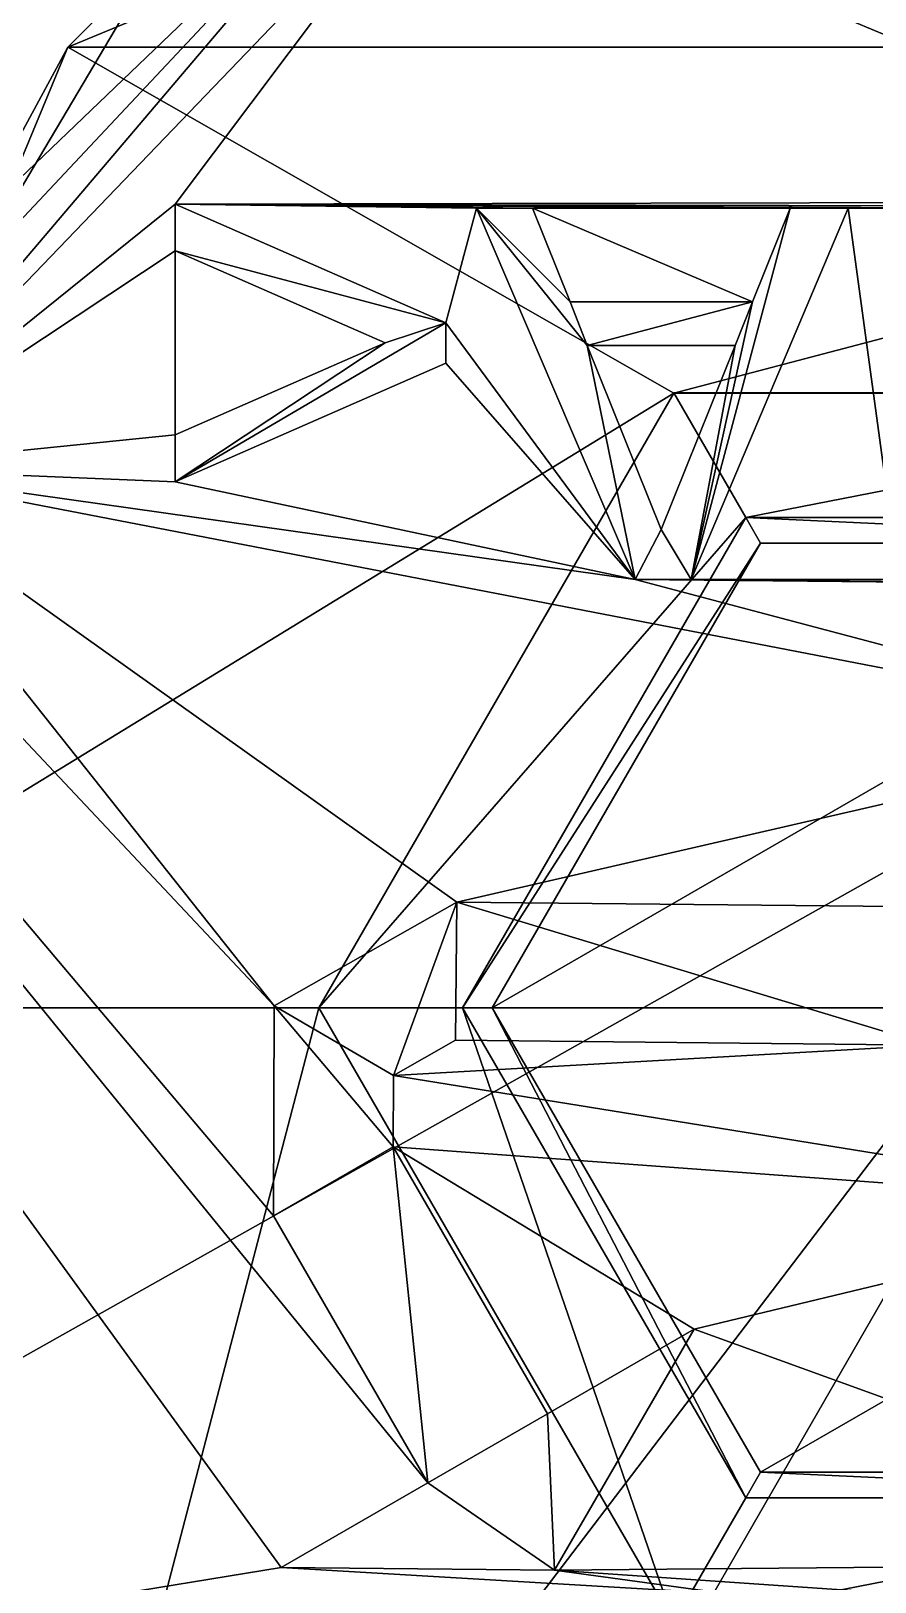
# Model space of a CAD drawing. Header units: millimetres. Extents: x -228 to 228, y -204 to 237.
# Drawn here: x -37.326 to -35.782, y 68.963 to 71.803 of the extents above; entities that cross this region are included whole.
import ezdxf

# ---------------------------------------------------------------- set-up
doc = ezdxf.new("R2010")
doc.units = ezdxf.units.MM
doc.header["$LTSCALE"] = 127.314815
for name, color, linetype in [('3522', 7, 'CONTINUOUS'), ('3730', 7, 'CONTINUOUS'), ('3752', 7, 'CONTINUOUS'), ('3753', 7, 'CONTINUOUS'), ('3760', 7, 'CONTINUOUS'), ('3761', 7, 'CONTINUOUS'), ('3762', 7, 'CONTINUOUS'), ('3763', 7, 'CONTINUOUS'), ('3764', 7, 'CONTINUOUS'), ('3765', 7, 'CONTINUOUS'), ('3857', 7, 'CONTINUOUS'), ('3869', 7, 'CONTINUOUS'), ('3874', 7, 'CONTINUOUS'), ('3885', 7, 'CONTINUOUS'), ('3886', 7, 'CONTINUOUS'), ('3893', 7, 'CONTINUOUS'), ('3916', 7, 'CONTINUOUS'), ('3917', 7, 'CONTINUOUS'), ('3918', 7, 'CONTINUOUS'), ('3919', 7, 'CONTINUOUS'), ('3920', 7, 'CONTINUOUS'), ('3921', 7, 'CONTINUOUS'), ('3922', 7, 'CONTINUOUS'), ('3923', 7, 'CONTINUOUS'), ('3925', 7, 'CONTINUOUS'), ('3926', 7, 'CONTINUOUS'), ('3927', 7, 'CONTINUOUS'), ('3928', 7, 'CONTINUOUS'), ('3929', 7, 'CONTINUOUS'), ('3930', 7, 'CONTINUOUS'), ('3931', 7, 'CONTINUOUS'), ('3932', 7, 'CONTINUOUS'), ('3933', 7, 'CONTINUOUS'), ('3934', 7, 'CONTINUOUS'), ('3935', 7, 'CONTINUOUS'), ('3936', 7, 'CONTINUOUS'), ('3937', 7, 'CONTINUOUS'), ('3938', 7, 'CONTINUOUS'), ('3939', 7, 'CONTINUOUS'), ('3940', 7, 'CONTINUOUS'), ('3941', 7, 'CONTINUOUS'), ('3942', 7, 'CONTINUOUS'), ('3943', 7, 'CONTINUOUS'), ('3944', 7, 'CONTINUOUS'), ('4336', 7, 'CONTINUOUS'), ('4337', 7, 'CONTINUOUS')]:
    doc.layers.add(name, color=color, linetype=linetype)

msp = doc.modelspace()

# ---------------------------------------------------------------- linework, layer by layer
at = {"layer": '3522', "color": 5, "linetype": 'Continuous'}
for points in [[(-65.7609, 65.7609, 1035.99), (-46.4997, 80.5405, 1035.99), (-30.7, 76.1762, 1035.99), (-65.7609, 65.7609, 1035.99)], [(-65.7609, 65.7609, 1035.99), (-30.7, 76.1762, 1035.99), (-30, 75.9886, 1035.99), (-65.7609, 65.7609, 1035.99)], [(-65.7609, 65.7609, 1035.99), (-30, 75.9886, 1035.99), (-24.7553, 61.1815, 1035.99), (-65.7609, 65.7609, 1035.99)]]:
    msp.add_3dface(points, dxfattribs=at)
at = {"layer": '3730', "color": 31, "linetype": 'Continuous', "true_color": 0xffba87}
msp.add_3dface([(-37.9552, 70.4853, 1080.49), (-37.0926, 71.9414, 1080.49), (-37.4363, 73.8331, 1080.49), (-37.9552, 70.4853, 1080.49)], dxfattribs=at)
at = {"layer": '3752', "color": 31, "linetype": 'Continuous', "true_color": 0xffba87}
for points in [[(-35.5, 72.5021, 1081.19), (-37.2591, 71.7734, 1081.19), (-33.7409, 71.7734, 1081.19), (-35.5, 72.5021, 1081.19)], [(-37.2591, 71.7734, 1081.19), (-37.9878, 70.0143, 1081.19), (-36.1501, 71.14, 1081.19), (-37.2591, 71.7734, 1081.19)], [(-33.7409, 71.7734, 1081.19), (-37.2591, 71.7734, 1081.19), (-36.1501, 71.14, 1081.19), (-33.7409, 71.7734, 1081.19)], [(-34.8499, 71.14, 1081.19), (-33.7409, 71.7734, 1081.19), (-36.1501, 71.14, 1081.19), (-34.8499, 71.14, 1081.19)], [(-37.9878, 70.0143, 1081.19), (-36.8, 70.0143, 1081.19), (-36.1501, 71.14, 1081.19), (-37.9878, 70.0143, 1081.19)], [(-37.9878, 70.0143, 1081.19), (-37.2591, 68.2552, 1081.19), (-36.8, 70.0143, 1081.19), (-37.9878, 70.0143, 1081.19)], [(-36.8, 70.0143, 1081.19), (-37.2591, 68.2552, 1081.19), (-36.1501, 68.8885, 1081.19), (-36.8, 70.0143, 1081.19)]]:
    msp.add_3dface(points, dxfattribs=at)
at = {"layer": '3753', "color": 31, "linetype": 'Continuous', "true_color": 0xffba87}
for points in [[(-35.5406, 75.7146, 1073.49), (-33.3461, 71.0215, 1073.49), (-35.9726, 75.5103, 1073.49), (-35.5406, 75.7146, 1073.49)], [(-35.9726, 75.5103, 1073.49), (-33.3461, 71.0215, 1073.49), (-36.4034, 75.3036, 1073.49), (-35.9726, 75.5103, 1073.49)], [(-33.3461, 71.0215, 1073.49), (-35.0189, 72.3429, 1073.49), (-36.4034, 75.3036, 1073.49), (-33.3461, 71.0215, 1073.49)], [(-40.0744, 73.4158, 1073.49), (-37.6628, 71.0024, 1073.49), (-36.8817, 70.0179, 1073.49), (-40.0744, 73.4158, 1073.49)], [(-37.5855, 68.872, 1073.49), (-40.0744, 73.4158, 1073.49), (-36.8686, 68.9894, 1073.49), (-37.5855, 68.872, 1073.49)], [(-36.8686, 68.9894, 1073.49), (-40.0744, 73.4158, 1073.49), (-36.6004, 69.1443, 1073.49), (-36.8686, 68.9894, 1073.49)], [(-36.6004, 69.1443, 1073.49), (-40.0744, 73.4158, 1073.49), (-36.8827, 69.6332, 1073.49), (-36.6004, 69.1443, 1073.49)], [(-36.8827, 69.6332, 1073.49), (-40.0744, 73.4158, 1073.49), (-36.8817, 70.0179, 1073.49), (-36.8827, 69.6332, 1073.49)], [(-36.5753, 72.1351, 1073.49), (-35.0189, 72.3429, 1073.49), (-34.1974, 71.4861, 1073.49), (-36.5753, 72.1351, 1073.49)], [(-37.6628, 71.0024, 1073.49), (-36.5753, 72.1351, 1073.49), (-37.0626, 71.4861, 1073.49), (-37.6628, 71.0024, 1073.49)], [(-37.0626, 71.4861, 1073.49), (-36.5753, 72.1351, 1073.49), (-35.0313, 71.49, 1073.49), (-37.0626, 71.4861, 1073.49)], [(-35.0313, 71.49, 1073.49), (-36.5753, 72.1351, 1073.49), (-34.1974, 71.4861, 1073.49), (-35.0313, 71.49, 1073.49)], [(-37.6628, 71.0024, 1073.49), (-37.0626, 71.4861, 1073.49), (-37.0626, 71.4004, 1073.49), (-37.6628, 71.0024, 1073.49)], [(-35.0976, 71.4818, 1073.49), (-37.0626, 71.4861, 1073.49), (-35.0313, 71.49, 1073.49), (-35.0976, 71.4818, 1073.49)], [(-36.5677, 71.2688, 1073.49), (-37.0626, 71.4861, 1073.49), (-36.5112, 71.4783, 1073.49), (-36.5677, 71.2688, 1073.49)], [(-36.5112, 71.4783, 1073.49), (-37.0626, 71.4861, 1073.49), (-36.4089, 71.4783, 1073.49), (-36.5112, 71.4783, 1073.49)], [(-36.4089, 71.4783, 1073.49), (-37.0626, 71.4861, 1073.49), (-35.9374, 71.4783, 1073.49), (-36.4089, 71.4783, 1073.49)], [(-35.9374, 71.4783, 1073.49), (-37.0626, 71.4861, 1073.49), (-35.8312, 71.4783, 1073.49), (-35.9374, 71.4783, 1073.49)], [(-35.8312, 71.4783, 1073.49), (-37.0626, 71.4861, 1073.49), (-35.7386, 71.4783, 1073.49), (-35.8312, 71.4783, 1073.49)], [(-35.7386, 71.4783, 1073.49), (-37.0626, 71.4861, 1073.49), (-35.5574, 71.4783, 1073.49), (-35.7386, 71.4783, 1073.49)], [(-35.5574, 71.4783, 1073.49), (-37.0626, 71.4861, 1073.49), (-35.0976, 71.4818, 1073.49), (-35.5574, 71.4783, 1073.49)], [(-36.5677, 71.2688, 1073.49), (-36.5112, 71.4783, 1073.49), (-36.2209, 70.7983, 1073.49), (-36.5677, 71.2688, 1073.49)], [(-36.3397, 71.3068, 1073.49), (-36.4089, 71.4783, 1073.49), (-36.0065, 71.3068, 1073.49), (-36.3397, 71.3068, 1073.49)], [(-36.0065, 71.3068, 1073.49), (-36.4089, 71.4783, 1073.49), (-35.9374, 71.4783, 1073.49), (-36.0065, 71.3068, 1073.49)], [(-36.1186, 70.7983, 1073.49), (-35.8312, 71.4783, 1073.49), (-35.7386, 70.7983, 1073.49), (-36.1186, 70.7983, 1073.49)], [(-35.8312, 71.4783, 1073.49), (-35.7386, 71.4783, 1073.49), (-35.7386, 70.7983, 1073.49), (-35.8312, 71.4783, 1073.49)], [(-37.0626, 71.0633, 1073.49), (-37.6628, 71.0024, 1073.49), (-37.0626, 71.4004, 1073.49), (-37.0626, 71.0633, 1073.49)], [(-36.6787, 71.2318, 1073.49), (-37.0626, 71.0633, 1073.49), (-37.0626, 71.4004, 1073.49), (-36.6787, 71.2318, 1073.49)], [(-36.5677, 71.1948, 1073.49), (-36.5677, 71.2688, 1073.49), (-36.2209, 70.7983, 1073.49), (-36.5677, 71.1948, 1073.49)], [(-36.3085, 71.2269, 1073.49), (-36.0377, 71.2269, 1073.49), (-36.1731, 70.8899, 1073.49), (-36.3085, 71.2269, 1073.49)], [(-37.0626, 70.9775, 1073.49), (-36.5677, 71.1948, 1073.49), (-36.2209, 70.7983, 1073.49), (-37.0626, 70.9775, 1073.49)], [(-37.0626, 70.9775, 1073.49), (-37.6628, 71.0024, 1073.49), (-37.0626, 71.0633, 1073.49), (-37.0626, 70.9775, 1073.49)], [(-37.6628, 71.0024, 1073.49), (-35.18, 70.5224, 1073.49), (-36.547, 70.2077, 1073.49), (-37.6628, 71.0024, 1073.49)], [(-35.18, 70.5224, 1073.49), (-37.6628, 71.0024, 1073.49), (-36.2209, 70.7983, 1073.49), (-35.18, 70.5224, 1073.49)], [(-36.8817, 70.0179, 1073.49), (-37.6628, 71.0024, 1073.49), (-36.547, 70.2077, 1073.49), (-36.8817, 70.0179, 1073.49)], [(-37.6628, 71.0024, 1073.49), (-37.0626, 70.9775, 1073.49), (-36.2209, 70.7983, 1073.49), (-37.6628, 71.0024, 1073.49)], [(-35.18, 70.5224, 1073.49), (-36.2209, 70.7983, 1073.49), (-34.9602, 70.7866, 1073.49), (-35.18, 70.5224, 1073.49)], [(-36.2209, 70.7983, 1073.49), (-36.1186, 70.7983, 1073.49), (-34.9602, 70.7866, 1073.49), (-36.2209, 70.7983, 1073.49)], [(-36.1186, 70.7983, 1073.49), (-35.7386, 70.7983, 1073.49), (-34.9602, 70.7866, 1073.49), (-36.1186, 70.7983, 1073.49)], [(-36.547, 70.2077, 1073.49), (-35.18, 70.5224, 1073.49), (-35.68, 70.1988, 1073.49), (-36.547, 70.2077, 1073.49)], [(-36.5496, 69.9547, 1073.49), (-35.6826, 69.9458, 1073.49), (-36.6632, 69.8903, 1073.49), (-36.5496, 69.9547, 1073.49)], [(-35.6826, 69.9458, 1073.49), (-35.18, 69.65, 1073.49), (-36.6632, 69.8903, 1073.49), (-35.6826, 69.9458, 1073.49)], [(-35.18, 69.65, 1073.49), (-36.6636, 69.7597, 1073.49), (-36.6632, 69.8903, 1073.49), (-35.18, 69.65, 1073.49)], [(-36.6636, 69.7597, 1073.49), (-35.18, 69.65, 1073.49), (-36.1131, 69.4256, 1073.49), (-36.6636, 69.7597, 1073.49)], [(-36.3813, 69.2708, 1073.49), (-36.6636, 69.7597, 1073.49), (-36.1131, 69.4256, 1073.49), (-36.3813, 69.2708, 1073.49)], [(-35.18, 69.65, 1073.49), (-34.9308, 68.9971, 1073.49), (-36.1131, 69.4256, 1073.49), (-35.18, 69.65, 1073.49)], [(-36.1131, 69.4256, 1073.49), (-34.9308, 68.9971, 1073.49), (-36.3686, 68.9843, 1073.49), (-36.1131, 69.4256, 1073.49)], [(-34.9308, 68.9971, 1073.49), (-34.7124, 68.8706, 1073.49), (-36.3686, 68.9843, 1073.49), (-34.9308, 68.9971, 1073.49)], [(-36.0523, 68.941, 1073.49), (-37.5855, 68.872, 1073.49), (-36.8686, 68.9894, 1073.49), (-36.0523, 68.941, 1073.49)], [(-36.3686, 68.9843, 1073.49), (-36.0523, 68.941, 1073.49), (-36.8686, 68.9894, 1073.49), (-36.3686, 68.9843, 1073.49)], [(-34.7124, 68.8706, 1073.49), (-36.0523, 68.941, 1073.49), (-36.3686, 68.9843, 1073.49), (-34.7124, 68.8706, 1073.49)]]:
    msp.add_3dface(points, dxfattribs=at)
at = {"layer": '3760', "color": 31, "linetype": 'Continuous', "true_color": 0xffba87}
for points in [[(-35.9914, 70.8651, 1074.19), (-36.4825, 70.0143, 1074.19), (-35.0086, 70.8651, 1074.19), (-35.9914, 70.8651, 1074.19)], [(-35.0086, 70.8651, 1074.19), (-36.4825, 70.0143, 1074.19), (-34.5175, 70.0143, 1074.19), (-35.0086, 70.8651, 1074.19)], [(-34.5175, 70.0143, 1074.19), (-36.4825, 70.0143, 1074.19), (-35.9914, 69.1635, 1074.19), (-34.5175, 70.0143, 1074.19)], [(-35.0086, 69.1635, 1074.19), (-34.5175, 70.0143, 1074.19), (-35.9914, 69.1635, 1074.19), (-35.0086, 69.1635, 1074.19)]]:
    msp.add_3dface(points, dxfattribs=at)
at = {"layer": '3761', "color": 31, "linetype": 'Continuous', "true_color": 0xffba87}
for points in [[(-36.5367, 70.0143, 1080.39), (-35.9914, 70.8651, 1074.19), (-36.0182, 70.9121, 1080.39), (-36.5367, 70.0143, 1080.39)], [(-35.9914, 70.8651, 1074.19), (-35.0086, 70.8651, 1074.19), (-36.0182, 70.9121, 1080.39), (-35.9914, 70.8651, 1074.19)], [(-36.0182, 70.9121, 1080.39), (-35.0086, 70.8651, 1074.19), (-34.9818, 70.9121, 1080.39), (-36.0182, 70.9121, 1080.39)], [(-36.4825, 70.0143, 1074.19), (-35.9914, 70.8651, 1074.19), (-36.5367, 70.0143, 1080.39), (-36.4825, 70.0143, 1074.19)]]:
    msp.add_3dface(points, dxfattribs=at)
at = {"layer": '3762', "color": 31, "linetype": 'Continuous', "true_color": 0xffba87}
for points in [[(-36.8, 70.0143, 1080.39), (-36.0182, 70.9121, 1080.39), (-36.15, 71.1401, 1080.39), (-36.8, 70.0143, 1080.39)], [(-36.15, 71.1401, 1080.39), (-36.0182, 70.9121, 1080.39), (-34.85, 71.1401, 1080.39), (-36.15, 71.1401, 1080.39)], [(-36.0182, 70.9121, 1080.39), (-34.9818, 70.9121, 1080.39), (-34.85, 71.1401, 1080.39), (-36.0182, 70.9121, 1080.39)], [(-36.5367, 70.0143, 1080.39), (-36.0182, 70.9121, 1080.39), (-36.8, 70.0143, 1080.39), (-36.5367, 70.0143, 1080.39)], [(-36.5367, 70.0143, 1080.39), (-36.8, 70.0143, 1080.39), (-36.15, 68.8885, 1080.39), (-36.5367, 70.0143, 1080.39)], [(-36.5367, 70.0143, 1080.39), (-36.15, 68.8885, 1080.39), (-36.0182, 69.1165, 1080.39), (-36.5367, 70.0143, 1080.39)], [(-36.15, 68.8885, 1080.39), (-34.85, 68.8885, 1080.39), (-34.9818, 69.1165, 1080.39), (-36.15, 68.8885, 1080.39)], [(-36.0182, 69.1165, 1080.39), (-36.15, 68.8885, 1080.39), (-34.9818, 69.1165, 1080.39), (-36.0182, 69.1165, 1080.39)]]:
    msp.add_3dface(points, dxfattribs=at)
at = {"layer": '3763', "color": 31, "linetype": 'Continuous', "true_color": 0xffba87}
for points in [[(-36.1501, 71.14, 1081.19), (-36.8, 70.0143, 1081.19), (-36.15, 71.1401, 1080.39), (-36.1501, 71.14, 1081.19)], [(-36.8, 70.0143, 1081.19), (-36.8, 70.0143, 1080.39), (-36.15, 71.1401, 1080.39), (-36.8, 70.0143, 1081.19)], [(-34.8499, 71.14, 1081.19), (-36.1501, 71.14, 1081.19), (-34.85, 71.1401, 1080.39), (-34.8499, 71.14, 1081.19)], [(-36.1501, 71.14, 1081.19), (-36.15, 71.1401, 1080.39), (-34.85, 71.1401, 1080.39), (-36.1501, 71.14, 1081.19)]]:
    msp.add_3dface(points, dxfattribs=at)
at = {"layer": '3764', "color": 31, "linetype": 'Continuous', "true_color": 0xffba87}
for points in [[(-36.4825, 70.0143, 1074.19), (-36.5367, 70.0143, 1080.39), (-36.0182, 69.1165, 1080.39), (-36.4825, 70.0143, 1074.19)], [(-35.9914, 69.1635, 1074.19), (-36.4825, 70.0143, 1074.19), (-36.0182, 69.1165, 1080.39), (-35.9914, 69.1635, 1074.19)], [(-35.9914, 69.1635, 1074.19), (-36.0182, 69.1165, 1080.39), (-34.9818, 69.1165, 1080.39), (-35.9914, 69.1635, 1074.19)], [(-35.0086, 69.1635, 1074.19), (-35.9914, 69.1635, 1074.19), (-34.9818, 69.1165, 1080.39), (-35.0086, 69.1635, 1074.19)]]:
    msp.add_3dface(points, dxfattribs=at)
at = {"layer": '3765', "color": 31, "linetype": 'Continuous', "true_color": 0xffba87}
for points in [[(-36.8, 70.0143, 1081.19), (-36.1501, 68.8885, 1081.19), (-36.8, 70.0143, 1080.39), (-36.8, 70.0143, 1081.19)], [(-36.8, 70.0143, 1080.39), (-36.1501, 68.8885, 1081.19), (-36.15, 68.8885, 1080.39), (-36.8, 70.0143, 1080.39)]]:
    msp.add_3dface(points, dxfattribs=at)
at = {"layer": '3857', "color": 31, "linetype": 'Continuous', "true_color": 0xffba87}
msp.add_3dface([(-36.6226, 72.2284, 1079.49), (-37.6663, 71.2268, 1079.49), (-38.8826, 73.4472, 1079.49), (-36.6226, 72.2284, 1079.49)], dxfattribs=at)
at = {"layer": '3869', "color": 31, "linetype": 'Continuous', "true_color": 0xffba87}
for points in [[(-43.6476, 72.0787, 1081.49), (-42.8536, 70.8468, 1081.49), (-22.6583, 81.1607, 1081.49), (-43.6476, 72.0787, 1081.49)], [(-42.8536, 70.8468, 1081.49), (-22.2446, 79.7551, 1081.49), (-22.6583, 81.1607, 1081.49), (-42.8536, 70.8468, 1081.49)]]:
    msp.add_3dface(points, dxfattribs=at)
at = {"layer": '3874', "color": 31, "linetype": 'Continuous', "true_color": 0xffba87}
for points in [[(-22.2446, 79.7551, 1081.49), (-42.8536, 70.8468, 1081.49), (-23.7991, 79.2868, 1080.49), (-22.2446, 79.7551, 1081.49)], [(-42.8536, 70.8468, 1081.49), (-35.0659, 74.9879, 1080.49), (-23.7991, 79.2868, 1080.49), (-42.8536, 70.8468, 1081.49)], [(-37.4363, 73.8331, 1080.49), (-35.0659, 74.9879, 1080.49), (-42.8536, 70.8468, 1081.49), (-37.4363, 73.8331, 1080.49)]]:
    msp.add_3dface(points, dxfattribs=at)
at = {"layer": '3885', "color": 31, "linetype": 'Continuous', "true_color": 0xffba87}
for points in [[(-37.2591, 71.7734, 1081.19), (-35.5, 72.5021, 1081.19), (-37.0926, 71.9414, 1080.49), (-37.2591, 71.7734, 1081.19)], [(-37.2591, 71.7734, 1081.19), (-37.0926, 71.9414, 1080.49), (-37.9552, 70.4853, 1080.49), (-37.2591, 71.7734, 1081.19)], [(-37.9878, 70.0143, 1081.19), (-37.2591, 71.7734, 1081.19), (-37.9552, 70.4853, 1080.49), (-37.9878, 70.0143, 1081.19)], [(-37.6926, 68.8133, 1080.49), (-37.2591, 68.2552, 1081.19), (-37.9878, 70.0143, 1081.19), (-37.6926, 68.8133, 1080.49)]]:
    msp.add_3dface(points, dxfattribs=at)
at = {"layer": '3886', "color": 31, "linetype": 'Continuous', "true_color": 0xffba87}
for points in [[(-37.6663, 71.2268, 1079.49), (-36.6226, 72.2284, 1079.49), (-37.6657, 71.1156, 1076.4596), (-37.6663, 71.2268, 1079.49)], [(-37.6657, 71.1156, 1076.4596), (-36.6226, 72.2284, 1079.49), (-37.6628, 71.0024, 1073.49), (-37.6657, 71.1156, 1076.4596)], [(-37.6628, 71.0024, 1073.49), (-36.6226, 72.2284, 1079.49), (-36.5753, 72.1351, 1073.49), (-37.6628, 71.0024, 1073.49)]]:
    msp.add_3dface(points, dxfattribs=at)
at = {"layer": '3893', "color": 31, "linetype": 'Continuous', "true_color": 0xffba87}
for points in [[(-37.0626, 71.4004, 1073.34), (-37.0626, 71.4861, 1073.34), (-36.5677, 71.2688, 1073.34), (-37.0626, 71.4004, 1073.34)], [(-36.2209, 70.7983, 1073.34), (-36.5112, 71.4783, 1073.34), (-36.3085, 71.2269, 1073.34), (-36.2209, 70.7983, 1073.34)], [(-36.3397, 71.3068, 1073.34), (-36.5112, 71.4783, 1073.34), (-36.4089, 71.4783, 1073.34), (-36.3397, 71.3068, 1073.34)], [(-36.5112, 71.4783, 1073.34), (-36.3397, 71.3068, 1073.34), (-36.3085, 71.2269, 1073.34), (-36.5112, 71.4783, 1073.34)], [(-35.8312, 71.4783, 1073.34), (-36.1186, 70.7983, 1073.34), (-35.9374, 71.4783, 1073.34), (-35.8312, 71.4783, 1073.34)], [(-35.9374, 71.4783, 1073.34), (-36.1186, 70.7983, 1073.34), (-36.0065, 71.3068, 1073.34), (-35.9374, 71.4783, 1073.34)], [(-36.6787, 71.2318, 1073.34), (-37.0626, 71.4004, 1073.34), (-36.5677, 71.2688, 1073.34), (-36.6787, 71.2318, 1073.34)], [(-36.3397, 71.3068, 1073.34), (-36.0065, 71.3068, 1073.34), (-36.3085, 71.2269, 1073.34), (-36.3397, 71.3068, 1073.34)], [(-36.0065, 71.3068, 1073.34), (-36.0377, 71.2269, 1073.34), (-36.3085, 71.2269, 1073.34), (-36.0065, 71.3068, 1073.34)], [(-36.0065, 71.3068, 1073.34), (-36.1186, 70.7983, 1073.34), (-36.0377, 71.2269, 1073.34), (-36.0065, 71.3068, 1073.34)], [(-37.0626, 70.9775, 1073.34), (-36.6787, 71.2318, 1073.34), (-36.5677, 71.2688, 1073.34), (-37.0626, 70.9775, 1073.34)], [(-36.5677, 71.1948, 1073.34), (-37.0626, 70.9775, 1073.34), (-36.5677, 71.2688, 1073.34), (-36.5677, 71.1948, 1073.34)], [(-37.0626, 71.0633, 1073.34), (-36.6787, 71.2318, 1073.34), (-37.0626, 70.9775, 1073.34), (-37.0626, 71.0633, 1073.34)], [(-36.1731, 70.8899, 1073.34), (-36.2209, 70.7983, 1073.34), (-36.3085, 71.2269, 1073.34), (-36.1731, 70.8899, 1073.34)], [(-36.0377, 71.2269, 1073.34), (-36.1186, 70.7983, 1073.34), (-36.1731, 70.8899, 1073.34), (-36.0377, 71.2269, 1073.34)], [(-36.1186, 70.7983, 1073.34), (-36.2209, 70.7983, 1073.34), (-36.1731, 70.8899, 1073.34), (-36.1186, 70.7983, 1073.34)], [(-36.547, 70.2077, 1073.34), (-36.6632, 69.8903, 1073.34), (-36.8817, 70.0179, 1073.34), (-36.547, 70.2077, 1073.34)], [(-36.5496, 69.9547, 1073.34), (-36.6632, 69.8903, 1073.34), (-36.547, 70.2077, 1073.34), (-36.5496, 69.9547, 1073.34)], [(-35.6826, 69.9458, 1073.34), (-36.5496, 69.9547, 1073.34), (-36.547, 70.2077, 1073.34), (-35.6826, 69.9458, 1073.34)], [(-35.68, 70.1988, 1073.34), (-35.6826, 69.9458, 1073.34), (-36.547, 70.2077, 1073.34), (-35.68, 70.1988, 1073.34)], [(-36.8817, 70.0179, 1073.34), (-36.6636, 69.7597, 1073.34), (-36.8827, 69.6332, 1073.34), (-36.8817, 70.0179, 1073.34)], [(-36.6632, 69.8903, 1073.34), (-36.6636, 69.7597, 1073.34), (-36.8817, 70.0179, 1073.34), (-36.6632, 69.8903, 1073.34)], [(-36.8827, 69.6332, 1073.34), (-36.6636, 69.7597, 1073.34), (-36.6004, 69.1443, 1073.34), (-36.8827, 69.6332, 1073.34)], [(-36.6004, 69.1443, 1073.34), (-36.6636, 69.7597, 1073.34), (-36.3813, 69.2708, 1073.34), (-36.6004, 69.1443, 1073.34)], [(-36.1131, 69.4256, 1073.34), (-36.3686, 68.9843, 1073.34), (-36.3813, 69.2708, 1073.34), (-36.1131, 69.4256, 1073.34)], [(-36.3686, 68.9843, 1073.34), (-36.6004, 69.1443, 1073.34), (-36.3813, 69.2708, 1073.34), (-36.3686, 68.9843, 1073.34)], [(-36.8686, 68.9894, 1073.34), (-36.6004, 69.1443, 1073.34), (-36.3686, 68.9843, 1073.34), (-36.8686, 68.9894, 1073.34)]]:
    msp.add_3dface(points, dxfattribs=at)
at = {"layer": '3916', "color": 31, "linetype": 'Continuous', "true_color": 0xffba87}
for points in [[(-36.6636, 69.7597, 1073.49), (-36.3813, 69.2708, 1073.49), (-36.6636, 69.7597, 1073.34), (-36.6636, 69.7597, 1073.49)], [(-36.6636, 69.7597, 1073.34), (-36.3813, 69.2708, 1073.49), (-36.3813, 69.2708, 1073.34), (-36.6636, 69.7597, 1073.34)]]:
    msp.add_3dface(points, dxfattribs=at)
at = {"layer": '3917', "color": 31, "linetype": 'Continuous', "true_color": 0xffba87}
for points in [[(-36.3813, 69.2708, 1073.49), (-36.1131, 69.4256, 1073.49), (-36.3813, 69.2708, 1073.34), (-36.3813, 69.2708, 1073.49)], [(-36.1131, 69.4256, 1073.49), (-36.1131, 69.4256, 1073.34), (-36.3813, 69.2708, 1073.34), (-36.1131, 69.4256, 1073.49)]]:
    msp.add_3dface(points, dxfattribs=at)
at = {"layer": '3918', "color": 31, "linetype": 'Continuous', "true_color": 0xffba87}
for points in [[(-36.1131, 69.4256, 1073.49), (-36.3686, 68.9843, 1073.49), (-36.1131, 69.4256, 1073.34), (-36.1131, 69.4256, 1073.49)], [(-36.3686, 68.9843, 1073.49), (-36.3686, 68.9843, 1073.34), (-36.1131, 69.4256, 1073.34), (-36.3686, 68.9843, 1073.49)]]:
    msp.add_3dface(points, dxfattribs=at)
at = {"layer": '3919', "color": 31, "linetype": 'Continuous', "true_color": 0xffba87}
for points in [[(-36.3686, 68.9843, 1073.49), (-36.8686, 68.9894, 1073.49), (-36.3686, 68.9843, 1073.34), (-36.3686, 68.9843, 1073.49)], [(-36.8686, 68.9894, 1073.49), (-36.8686, 68.9894, 1073.34), (-36.3686, 68.9843, 1073.34), (-36.8686, 68.9894, 1073.49)]]:
    msp.add_3dface(points, dxfattribs=at)
at = {"layer": '3920', "color": 31, "linetype": 'Continuous', "true_color": 0xffba87}
for points in [[(-36.8686, 68.9894, 1073.49), (-36.6004, 69.1443, 1073.49), (-36.8686, 68.9894, 1073.34), (-36.8686, 68.9894, 1073.49)], [(-36.6004, 69.1443, 1073.49), (-36.6004, 69.1443, 1073.34), (-36.8686, 68.9894, 1073.34), (-36.6004, 69.1443, 1073.49)]]:
    msp.add_3dface(points, dxfattribs=at)
at = {"layer": '3921', "color": 31, "linetype": 'Continuous', "true_color": 0xffba87}
for points in [[(-36.6004, 69.1443, 1073.49), (-36.8827, 69.6332, 1073.49), (-36.6004, 69.1443, 1073.34), (-36.6004, 69.1443, 1073.49)], [(-36.8827, 69.6332, 1073.49), (-36.8827, 69.6332, 1073.34), (-36.6004, 69.1443, 1073.34), (-36.8827, 69.6332, 1073.49)]]:
    msp.add_3dface(points, dxfattribs=at)
at = {"layer": '3922', "color": 31, "linetype": 'Continuous', "true_color": 0xffba87}
for points in [[(-36.8817, 70.0179, 1073.49), (-36.547, 70.2077, 1073.49), (-36.8817, 70.0179, 1073.34), (-36.8817, 70.0179, 1073.49)], [(-36.547, 70.2077, 1073.49), (-36.547, 70.2077, 1073.34), (-36.8817, 70.0179, 1073.34), (-36.547, 70.2077, 1073.49)], [(-36.8827, 69.6332, 1073.49), (-36.8817, 70.0179, 1073.49), (-36.8827, 69.6332, 1073.34), (-36.8827, 69.6332, 1073.49)], [(-36.8817, 70.0179, 1073.49), (-36.8817, 70.0179, 1073.34), (-36.8827, 69.6332, 1073.34), (-36.8817, 70.0179, 1073.49)]]:
    msp.add_3dface(points, dxfattribs=at)
at = {"layer": '3923', "color": 31, "linetype": 'Continuous', "true_color": 0xffba87}
for points in [[(-36.547, 70.2077, 1073.49), (-35.68, 70.1988, 1073.49), (-36.547, 70.2077, 1073.34), (-36.547, 70.2077, 1073.49)], [(-35.68, 70.1988, 1073.49), (-35.68, 70.1988, 1073.34), (-36.547, 70.2077, 1073.34), (-35.68, 70.1988, 1073.49)]]:
    msp.add_3dface(points, dxfattribs=at)
at = {"layer": '3925', "color": 31, "linetype": 'Continuous', "true_color": 0xffba87}
for points in [[(-35.6826, 69.9458, 1073.49), (-36.5496, 69.9547, 1073.49), (-35.6826, 69.9458, 1073.34), (-35.6826, 69.9458, 1073.49)], [(-36.5496, 69.9547, 1073.49), (-36.5496, 69.9547, 1073.34), (-35.6826, 69.9458, 1073.34), (-36.5496, 69.9547, 1073.49)]]:
    msp.add_3dface(points, dxfattribs=at)
at = {"layer": '3926', "color": 31, "linetype": 'Continuous', "true_color": 0xffba87}
for points in [[(-36.5496, 69.9547, 1073.49), (-36.6632, 69.8903, 1073.49), (-36.5496, 69.9547, 1073.34), (-36.5496, 69.9547, 1073.49)], [(-36.6632, 69.8903, 1073.49), (-36.6632, 69.8903, 1073.34), (-36.5496, 69.9547, 1073.34), (-36.6632, 69.8903, 1073.49)], [(-36.6632, 69.8903, 1073.49), (-36.6636, 69.7597, 1073.49), (-36.6632, 69.8903, 1073.34), (-36.6632, 69.8903, 1073.49)], [(-36.6636, 69.7597, 1073.49), (-36.6636, 69.7597, 1073.34), (-36.6632, 69.8903, 1073.34), (-36.6636, 69.7597, 1073.49)]]:
    msp.add_3dface(points, dxfattribs=at)
at = {"layer": '3927', "color": 31, "linetype": 'Continuous', "true_color": 0xffba87}
for points in [[(-37.0626, 71.4861, 1073.49), (-36.5677, 71.2688, 1073.49), (-37.0626, 71.4861, 1073.34), (-37.0626, 71.4861, 1073.49)], [(-37.0626, 71.4861, 1073.34), (-36.5677, 71.2688, 1073.49), (-36.5677, 71.2688, 1073.34), (-37.0626, 71.4861, 1073.34)]]:
    msp.add_3dface(points, dxfattribs=at)
at = {"layer": '3928', "color": 31, "linetype": 'Continuous', "true_color": 0xffba87}
for points in [[(-36.5677, 71.2688, 1073.49), (-36.5677, 71.1948, 1073.49), (-36.5677, 71.1948, 1073.34), (-36.5677, 71.2688, 1073.49)], [(-36.5677, 71.2688, 1073.49), (-36.5677, 71.1948, 1073.34), (-36.5677, 71.2688, 1073.34), (-36.5677, 71.2688, 1073.49)]]:
    msp.add_3dface(points, dxfattribs=at)
at = {"layer": '3929', "color": 31, "linetype": 'Continuous', "true_color": 0xffba87}
for points in [[(-36.5677, 71.1948, 1073.49), (-37.0626, 70.9775, 1073.49), (-36.5677, 71.1948, 1073.34), (-36.5677, 71.1948, 1073.49)], [(-37.0626, 70.9775, 1073.49), (-37.0626, 70.9775, 1073.34), (-36.5677, 71.1948, 1073.34), (-37.0626, 70.9775, 1073.49)]]:
    msp.add_3dface(points, dxfattribs=at)
at = {"layer": '3930', "color": 31, "linetype": 'Continuous', "true_color": 0xffba87}
for points in [[(-37.0626, 70.9775, 1073.49), (-37.0626, 71.0633, 1073.49), (-37.0626, 71.0633, 1073.34), (-37.0626, 70.9775, 1073.49)], [(-37.0626, 70.9775, 1073.49), (-37.0626, 71.0633, 1073.34), (-37.0626, 70.9775, 1073.34), (-37.0626, 70.9775, 1073.49)]]:
    msp.add_3dface(points, dxfattribs=at)
at = {"layer": '3931', "color": 31, "linetype": 'Continuous', "true_color": 0xffba87}
for points in [[(-37.0626, 71.0633, 1073.49), (-36.6787, 71.2318, 1073.49), (-37.0626, 71.0633, 1073.34), (-37.0626, 71.0633, 1073.49)], [(-36.6787, 71.2318, 1073.49), (-36.6787, 71.2318, 1073.34), (-37.0626, 71.0633, 1073.34), (-36.6787, 71.2318, 1073.49)]]:
    msp.add_3dface(points, dxfattribs=at)
at = {"layer": '3932', "color": 31, "linetype": 'Continuous', "true_color": 0xffba87}
for points in [[(-36.6787, 71.2318, 1073.49), (-37.0626, 71.4004, 1073.49), (-36.6787, 71.2318, 1073.34), (-36.6787, 71.2318, 1073.49)], [(-37.0626, 71.4004, 1073.49), (-37.0626, 71.4004, 1073.34), (-36.6787, 71.2318, 1073.34), (-37.0626, 71.4004, 1073.49)]]:
    msp.add_3dface(points, dxfattribs=at)
at = {"layer": '3933', "color": 31, "linetype": 'Continuous', "true_color": 0xffba87}
for points in [[(-37.0626, 71.4004, 1073.49), (-37.0626, 71.4861, 1073.49), (-37.0626, 71.4861, 1073.34), (-37.0626, 71.4004, 1073.49)], [(-37.0626, 71.4004, 1073.49), (-37.0626, 71.4861, 1073.34), (-37.0626, 71.4004, 1073.34), (-37.0626, 71.4004, 1073.49)]]:
    msp.add_3dface(points, dxfattribs=at)
at = {"layer": '3934', "color": 31, "linetype": 'Continuous', "true_color": 0xffba87}
for points in [[(-36.5112, 71.4783, 1073.49), (-36.4089, 71.4783, 1073.49), (-36.4089, 71.4783, 1073.34), (-36.5112, 71.4783, 1073.49)], [(-36.5112, 71.4783, 1073.34), (-36.5112, 71.4783, 1073.49), (-36.4089, 71.4783, 1073.34), (-36.5112, 71.4783, 1073.34)]]:
    msp.add_3dface(points, dxfattribs=at)
at = {"layer": '3935', "color": 31, "linetype": 'Continuous', "true_color": 0xffba87}
for points in [[(-36.4089, 71.4783, 1073.49), (-36.3397, 71.3068, 1073.49), (-36.4089, 71.4783, 1073.34), (-36.4089, 71.4783, 1073.49)], [(-36.3397, 71.3068, 1073.49), (-36.3397, 71.3068, 1073.34), (-36.4089, 71.4783, 1073.34), (-36.3397, 71.3068, 1073.49)]]:
    msp.add_3dface(points, dxfattribs=at)
at = {"layer": '3936', "color": 31, "linetype": 'Continuous', "true_color": 0xffba87}
for points in [[(-36.3397, 71.3068, 1073.49), (-36.0065, 71.3068, 1073.49), (-36.3397, 71.3068, 1073.34), (-36.3397, 71.3068, 1073.49)], [(-36.0065, 71.3068, 1073.49), (-36.0065, 71.3068, 1073.34), (-36.3397, 71.3068, 1073.34), (-36.0065, 71.3068, 1073.49)]]:
    msp.add_3dface(points, dxfattribs=at)
at = {"layer": '3937', "color": 31, "linetype": 'Continuous', "true_color": 0xffba87}
for points in [[(-36.0065, 71.3068, 1073.49), (-35.9374, 71.4783, 1073.49), (-36.0065, 71.3068, 1073.34), (-36.0065, 71.3068, 1073.49)], [(-35.9374, 71.4783, 1073.49), (-35.9374, 71.4783, 1073.34), (-36.0065, 71.3068, 1073.34), (-35.9374, 71.4783, 1073.49)]]:
    msp.add_3dface(points, dxfattribs=at)
at = {"layer": '3938', "color": 31, "linetype": 'Continuous', "true_color": 0xffba87}
for points in [[(-35.9374, 71.4783, 1073.49), (-35.8312, 71.4783, 1073.49), (-35.8312, 71.4783, 1073.34), (-35.9374, 71.4783, 1073.49)], [(-35.9374, 71.4783, 1073.49), (-35.8312, 71.4783, 1073.34), (-35.9374, 71.4783, 1073.34), (-35.9374, 71.4783, 1073.49)]]:
    msp.add_3dface(points, dxfattribs=at)
at = {"layer": '3939', "color": 31, "linetype": 'Continuous', "true_color": 0xffba87}
for points in [[(-35.8312, 71.4783, 1073.49), (-36.1186, 70.7983, 1073.49), (-35.8312, 71.4783, 1073.34), (-35.8312, 71.4783, 1073.49)], [(-36.1186, 70.7983, 1073.49), (-36.1186, 70.7983, 1073.34), (-35.8312, 71.4783, 1073.34), (-36.1186, 70.7983, 1073.49)]]:
    msp.add_3dface(points, dxfattribs=at)
at = {"layer": '3940', "color": 31, "linetype": 'Continuous', "true_color": 0xffba87}
for points in [[(-36.1186, 70.7983, 1073.49), (-36.2209, 70.7983, 1073.49), (-36.2209, 70.7983, 1073.34), (-36.1186, 70.7983, 1073.49)], [(-36.1186, 70.7983, 1073.49), (-36.2209, 70.7983, 1073.34), (-36.1186, 70.7983, 1073.34), (-36.1186, 70.7983, 1073.49)]]:
    msp.add_3dface(points, dxfattribs=at)
at = {"layer": '3941', "color": 31, "linetype": 'Continuous', "true_color": 0xffba87}
for points in [[(-36.2209, 70.7983, 1073.49), (-36.5112, 71.4783, 1073.49), (-36.2209, 70.7983, 1073.34), (-36.2209, 70.7983, 1073.49)], [(-36.5112, 71.4783, 1073.49), (-36.5112, 71.4783, 1073.34), (-36.2209, 70.7983, 1073.34), (-36.5112, 71.4783, 1073.49)]]:
    msp.add_3dface(points, dxfattribs=at)
at = {"layer": '3942', "color": 31, "linetype": 'Continuous', "true_color": 0xffba87}
for points in [[(-36.0377, 71.2269, 1073.49), (-36.3085, 71.2269, 1073.49), (-36.0377, 71.2269, 1073.34), (-36.0377, 71.2269, 1073.49)], [(-36.0377, 71.2269, 1073.34), (-36.3085, 71.2269, 1073.49), (-36.3085, 71.2269, 1073.34), (-36.0377, 71.2269, 1073.34)]]:
    msp.add_3dface(points, dxfattribs=at)
at = {"layer": '3943', "color": 31, "linetype": 'Continuous', "true_color": 0xffba87}
for points in [[(-36.3085, 71.2269, 1073.49), (-36.1731, 70.8899, 1073.49), (-36.3085, 71.2269, 1073.34), (-36.3085, 71.2269, 1073.49)], [(-36.1731, 70.8899, 1073.49), (-36.1731, 70.8899, 1073.34), (-36.3085, 71.2269, 1073.34), (-36.1731, 70.8899, 1073.49)]]:
    msp.add_3dface(points, dxfattribs=at)
at = {"layer": '3944', "color": 31, "linetype": 'Continuous', "true_color": 0xffba87}
for points in [[(-36.1731, 70.8899, 1073.49), (-36.0377, 71.2269, 1073.49), (-36.1731, 70.8899, 1073.34), (-36.1731, 70.8899, 1073.49)], [(-36.0377, 71.2269, 1073.49), (-36.0377, 71.2269, 1073.34), (-36.1731, 70.8899, 1073.34), (-36.0377, 71.2269, 1073.49)]]:
    msp.add_3dface(points, dxfattribs=at)
at = {"layer": '4336', "color": 6, "linetype": 'Continuous'}
msp.add_3dface([(-28.9638, 67.9717, 1079.6447), (-35.1024, 70.6359, 1038.99), (-42.2313, 66.6193, 1038.99), (-28.9638, 67.9717, 1079.6447)], dxfattribs=at)
at = {"layer": '4337', "color": 6, "linetype": 'Continuous'}
for points in [[(-42.2313, 66.6193, 1038.99), (-35.1024, 70.6359, 1038.99), (-38.0228, 66.8003, 1038.99), (-42.2313, 66.6193, 1038.99)], [(-38.0228, 66.8003, 1038.99), (-35.1024, 70.6359, 1038.99), (-36.9722, 67.3875, 1038.99), (-38.0228, 66.8003, 1038.99)], [(-36.9722, 67.3875, 1038.99), (-35.1024, 70.6359, 1038.99), (-35.894, 67.9679, 1038.99), (-36.9722, 67.3875, 1038.99)], [(-35.894, 67.9679, 1038.99), (-35.1024, 70.6359, 1038.99), (-34.8066, 68.5312, 1038.99), (-35.894, 67.9679, 1038.99)]]:
    msp.add_3dface(points, dxfattribs=at)

doc.saveas('drawing.dxf')
